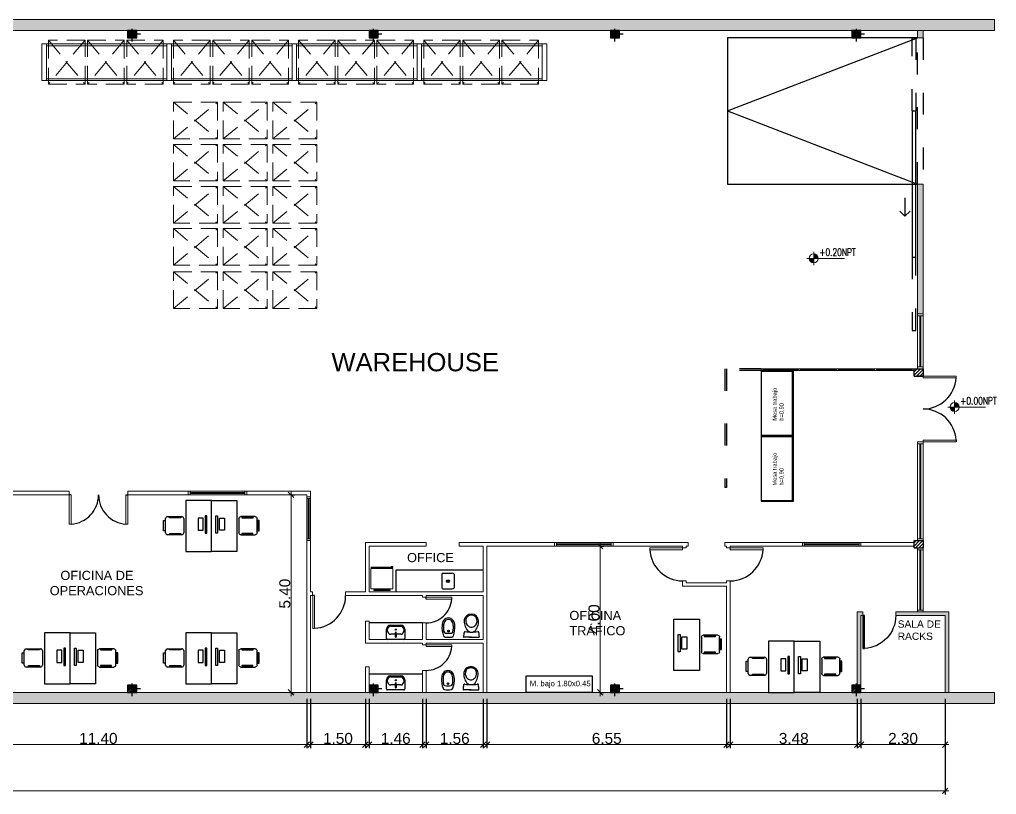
# Model space of a CAD drawing. Header units: millimetres. Extents: x 3262.2 to 3324.2, y 1509.4 to 1605.5.
# Drawn here: x 3295.57 to 3322.28, y 1509.37 to 1530.56 of the extents above; entities that cross this region are included whole.
import ezdxf

# ---------------------------------------------------------------- set-up
doc = ezdxf.new("R2010")
doc.units = ezdxf.units.MM
for name, pattern in [('ACAD_ISO02W100', [15, 12, -3]), ('ACAD_ISO03W100', [30, 12, -18]), ('DASHED', [0.75, 0.5, -0.25])]:
    doc.linetypes.add(name, pattern=pattern)
for name, color, linetype in [('000 - ASCENSOR', 253, 'Continuous'), ('000 - COLUMNAS', 7, 'Continuous'), ('000 - EQUIPAMIENTO', 252, 'Continuous'), ('000 - HATCK DURLOCK', 40, 'Continuous'), ('000 - HATCK MUROS', 252, 'ACAD_ISO03W100'), ('000 - PROYECCION', 253, 'ACAD_ISO03W100'), ('000 - PUERTAS', 252, 'ACAD_ISO03W100'), ('000 - REJAS', 3, 'ACAD_ISO03W100'), ('000 - SEÑALIZACION', 1, 'Continuous'), ('000 - TEXTO', 7, 'ACAD_ISO02W100'), ('Mobiliario', 8, 'Continuous')]:
    doc.layers.add(name, color=color, linetype=linetype)
for name, color, linetype, lineweight in [('000 - COTAS', 252, 'Continuous', 15), ('000 - DURLOCK', 30, 'Continuous', 9), ('000 - MUROS', 7, 'Continuous', 20), ('000 - NIVEL', 252, 'Continuous', 15), ('000 - RACKS', 252, 'Continuous', 0), ('000 - TEXTO MOBILIARIO', 252, 'Continuous', 0), ('A-CARPINTERIAS', 252, 'Continuous', 0)]:
    doc.layers.add(name, color=color, linetype=linetype, lineweight=lineweight)
doc.styles.add('COTAS', font='arial.ttf')
doc.styles.add('DIM', font='romans.shx', dxfattribs={"width": 0.8})
doc.styles.add('OpenGostTypeA-Regular', font='OpenGostTypeA-Regular')
doc.styles.get("Standard").update_dxf_attribs({"font": 'arial.ttf'})
doc.dimstyles.new('COTAS-100', dxfattribs={"dimtxt": 0.5, "dimasz": 0.15, "dimexe": 0.1, "dimexo": 0.0625, "dimgap": 0.025, "dimtad": 1, "dimzin": 1, "dimdsep": 46, "dimtxsty": 'Standard', "dimblk": 'OBLIQUE', "dimcen": 0.12, "dimdle": 0.1, "dimclrd": 252, "dimclre": 252, "dimclrt": 7, "dimaunit": 1, "dimadec": 5, "dimazin": 0, "dimtfac": 1, "dimtix": 1, "dimtmove": 2, "dimatfit": 3, "dimldrblk": 'OBLIQUE', "dimfxl": 1, "dimlwd": -1, "dimarcsym": 0})

# ---------------------------------------------------------------- blocks, each defined once
blk = doc.blocks.new('IRI-OCASA-Layout R 9$0$OCA_SILLA')
at = {"linetype": 'Continuous'}
for p, q in [((0.055, 0.05), (0.055, 0.448)), ((0.105, 0.498), (0.502, 0.498)), ((0.552, 0.448), (0.552, 0.05)), ((0.502, 0), (0.105, 0))]:
    blk.add_line(p, q, dxfattribs=at)
for points in [[(0, 0.109), (0, 0.389), (0.043, 0.389), (0.043, 0.109)], [(0.165, 0.466), (0.165, 0.488), (0.475, 0.488), (0.475, 0.466)], [(0.168, 0.021), (0.168, 0.039), (0.475, 0.039), (0.475, 0.021)]]:
    blk.add_lwpolyline(points, close=True, dxfattribs=at)
for centre, start, end in [((0.105, 0.448), 90, 180), ((0.502, 0.448), 0, 90), ((0.105, 0.05), 180, 270), ((0.502, 0.05), 270, 0)]:
    blk.add_arc(centre, 0.05, start, end, dxfattribs=at)
blk = doc.blocks.new('000 - MOBILIARIO - PUESTO TRABAJO')
at = {"layer": '000 - EQUIPAMIENTO'}
for p, q in [((-7.103, 63.069), (-7.103, 63.019)), ((-6.626, 63.069), (-7.103, 63.069)), ((-6.626, 63.019), (-6.626, 63.069)), ((-7.103, 63.019), (-6.626, 63.019)), ((-6.707, 62.968), (-7.04, 62.968)), ((-7.04, 62.968), (-7.04, 62.83)), ((-7.04, 62.83), (-6.707, 62.83)), ((-6.707, 62.83), (-6.707, 62.968))]:
    blk.add_line(p, q, dxfattribs=at)
blk.add_lwpolyline([(-6.121, 62.49), (-6.121, 63.19), (-7.521, 63.19), (-7.521, 62.49)], close=True, dxfattribs=at)
at = {"layer": '000 - EQUIPAMIENTO', "rotation": 89.99999999999989}
blk.add_blockref('IRI-OCASA-Layout R 9$0$OCA_SILLA', (-6.583, 61.884), dxfattribs=at)
blk = doc.blocks.new('000 - COLUMNA 20X25')
h = blk.add_hatch()
h.set_pattern_fill('ANSI31', color=256, scale=0.01)
h.paths.add_polyline_path([(11.904, 109.646), (12.154, 109.646), (12.154, 109.846), (11.904, 109.846)])
at = {"linetype": 'ACAD_ISO03W100', "ltscale": 0.008}
for p, q in [((12.029, 109.546), (12.029, 109.946)), ((12.254, 109.746), (11.804, 109.746))]:
    blk.add_line(p, q, dxfattribs=at)
blk.add_lwpolyline([(12.154, 109.846), (11.904, 109.846), (11.904, 109.646), (12.154, 109.646), (12.154, 109.846)])
blk = doc.blocks.new('000 - EQUIPAMIENTO - RACKS')
at = {"layer": '000 - RACKS'}
blk.add_line((3216.886, 1578.729), (3216.886, 1579.729), dxfattribs=at)
at = {"layer": '000 - RACKS', "linetype": 'DASHED'}
for points in [[(3214.566, 1578.629), (3213.566, 1578.629), (3213.566, 1579.829), (3214.566, 1579.829), (3214.566, 1578.629)], [(3214.566, 1578.629), (3213.566, 1579.829)], [(3213.566, 1578.629), (3214.566, 1579.829)], [(3215.636, 1578.629), (3214.636, 1578.629), (3214.636, 1579.829), (3215.636, 1579.829), (3215.636, 1578.629)], [(3215.636, 1578.629), (3214.636, 1579.829)], [(3214.636, 1578.629), (3215.636, 1579.829)], [(3215.706, 1578.629), (3216.706, 1578.629), (3216.706, 1579.829), (3215.706, 1579.829), (3215.706, 1578.629)], [(3215.706, 1578.629), (3216.706, 1579.829)], [(3216.706, 1578.629), (3215.706, 1579.829)]]:
    blk.add_lwpolyline(points, dxfattribs=at)
at = {"layer": '000 - RACKS'}
for points in [[(3213.343, 1579.729), (3213.466, 1579.729), (3213.466, 1578.729), (3213.343, 1578.729)], [(3213.466, 1579.679), (3216.763, 1579.679), (3216.763, 1579.729), (3213.466, 1579.729)], [(3216.763, 1579.729), (3216.886, 1579.729), (3216.886, 1578.729), (3216.763, 1578.729)], [(3216.763, 1579.729), (3216.886, 1579.729), (3216.886, 1578.729), (3216.763, 1578.729)], [(3216.886, 1578.729), (3216.886, 1579.729), (3216.763, 1579.729), (3216.763, 1578.729)], [(3213.466, 1578.779), (3216.763, 1578.779), (3216.763, 1578.729), (3213.466, 1578.729)]]:
    blk.add_lwpolyline(points, close=True, dxfattribs=at)
blk = doc.blocks.new('PUERTA 090')
at = {"layer": '000 - PUERTAS'}
for p, q in [((2558.714, 1733.581), (2558.714, 1733.631)), ((2558.714, 1733.631), (2559.614, 1733.631)), ((2559.614, 1733.631), (2559.614, 1733.581)), ((2559.614, 1733.581), (2558.714, 1733.581))]:
    blk.add_line(p, q, dxfattribs=at)
blk.add_arc((2559.614, 1733.581), 0.9, 90, 176.8153, dxfattribs=at)
blk = doc.blocks.new('A$C0D016993')
at = {"linetype": 'DASHED'}
for points in [[(0, 1.2), (1, 1.2), (1, 0), (0, 0), (0, 1.2)], [(0, 1.2), (1, 0)], [(1, 1.2), (0, 0)]]:
    blk.add_lwpolyline(points, dxfattribs=at)
blk = doc.blocks.new('000 - EQUIPAMIENTO - MESA TRABAJO')
at = {"layer": '000 - EQUIPAMIENTO'}
blk.add_lwpolyline([(1.279, 67.751), (-0.521, 67.751), (-0.521, 66.871), (1.279, 66.871)], close=True, dxfattribs=at)
blk.add_lwpolyline([(-0.496, 67.751), (-0.496, 66.896), (1.254, 66.896), (1.254, 67.751)], dxfattribs=at)
blk = doc.blocks.new('000 - SANITARIO - BACHA GRANDE')
at = {"layer": '000 - EQUIPAMIENTO'}
for p, q in [((1729.116, 1124.07), (1729.116, 1124.358)), ((1729.157, 1124.4), (1729.684, 1124.4)), ((1729.256, 1124.235), (1729.397, 1124.235)), ((1729.435, 1124.235), (1729.577, 1124.235)), ((1729.717, 1124.358), (1729.717, 1124.07)), ((1729.157, 1124.07), (1729.157, 1124.136)), ((1729.577, 1123.971), (1729.256, 1123.971)), ((1729.577, 1123.93), (1729.256, 1123.93)), ((1729.684, 1124.136), (1729.684, 1124.07))]:
    blk.add_line(p, q, dxfattribs=at)
for points in [[(1729.157, 1124.4), (1729.132, 1124.391), (1729.116, 1124.358)], [(1729.256, 1124.235), (1729.206, 1124.227), (1729.173, 1124.185), (1729.157, 1124.136)], [(1729.684, 1124.136), (1729.667, 1124.185), (1729.626, 1124.227), (1729.577, 1124.235)], [(1729.717, 1124.358), (1729.709, 1124.391), (1729.684, 1124.4)], [(1729.116, 1124.07), (1729.14, 1123.996), (1729.19, 1123.947), (1729.256, 1123.93)], [(1729.157, 1124.07), (1729.173, 1124.021), (1729.206, 1123.979), (1729.256, 1123.971)], [(1729.577, 1123.93), (1729.651, 1123.947), (1729.7, 1123.996), (1729.717, 1124.07)], [(1729.577, 1123.971), (1729.626, 1123.979), (1729.667, 1124.021), (1729.684, 1124.07)]]:
    blk.add_lwpolyline(points, dxfattribs=at)
blk.add_circle((1729.416, 1124.082), 0.02, dxfattribs=at)
for centre, radius, start, end in [((1729.416, 1124.271), 0.0534, 62.6, 117.4058), ((1730.712, 1124.361), 1.321, 181.8266, 188.153), ((1729.416, 1124.177), 0.0123, 194.5262, 345.4796), ((1728.121, 1124.361), 1.321, 351.8527, 358.1792)]:
    blk.add_arc(centre, radius, start, end, dxfattribs=at)
blk = doc.blocks.new('Inodoro')
at = {"layer": '000 - EQUIPAMIENTO'}
for p, q in [((0.267, 0.065), (0.267, 0.078)), ((0.267, 0.065), (0.267, 0.078)), ((0.42, -0.048), (0.42, 0.209)), ((0.42, -0.048), (0.42, 0.209)), ((0.42, 0.002), (0.42, -0.205)), ((0.42, 0.002), (0.42, -0.205)), ((0.268, -0.06), (0.268, -0.077)), ((0.268, -0.06), (0.268, -0.077))]:
    blk.add_line(p, q, dxfattribs=at)
for centre, radius, start, end in [((-0.02, 0), 0.197, 93.9636, 180.1195), ((-0.02, 0), 0.197, 93.9636, 180.1195), ((-0.019, 0), 0.167, 143.1165, 180.0594), ((-0.019, 0), 0.167, 143.1165, 180.0594), ((-0.065, 0.035), 0.11, 119.3102, 143.5148), ((-0.065, 0.035), 0.11, 119.3102, 143.5148), ((-0.026, -0.03), 0.186, 52.3975, 119.9438), ((-0.026, -0.03), 0.186, 52.3975, 119.9438), ((-0.019, -0.215), 0.413, 46.4274, 91.9775), ((-0.019, -0.215), 0.413, 46.4274, 91.9775), ((-0.042, -0.019), 0.188, 36.1082, 46.3788), ((-0.042, -0.019), 0.188, 36.1082, 46.3788), ((0, 0), 0.143, 0.0594, 39.9245), ((0, 0), 0.143, 0.0594, 39.9245), ((0, 0), 0.143, 320.1943, 0.0594), ((0, 0), 0.143, 320.1943, 0.0594), ((0.291, 0.177), 0.028, 101.7795, 188.2895), ((-1.027, -0.015), 1.304, 0.7738, 8.2895), ((-1.027, -0.015), 1.304, 0.7738, 8.2895), ((-1.027, 0.02), 1.304, 351.7105, 359.2262), ((-1.027, 0.02), 1.304, 351.7105, 359.2262), ((0.259, 0.078), 0.008, 0.0594, 46.4274), ((0.259, 0.078), 0.008, 0.0594, 46.4274), ((0.275, 0.065), 0.008, 180.0594, 215.4903), ((0.275, 0.065), 0.008, 180.0594, 215.4903), ((0.188, 0.002), 0.1, 29.1287, 35.4903), ((0.188, 0.002), 0.1, 29.1287, 35.4903), ((0.412, -0.407), 0.625, 90, 101.7795), ((0.412, 0.209), 0.008, 0, 90), ((-0.019, 0), 0.198, 180.0594, 259.4315), ((-0.019, 0), 0.198, 180.0594, 259.4315), ((-0.019, 0), 0.167, 180.0594, 217.0022), ((-0.019, 0), 0.167, 180.0594, 217.0022), ((-0.065, -0.035), 0.11, 216.604, 240.8085), ((-0.065, -0.035), 0.11, 216.604, 240.8085), ((-0.026, 0.03), 0.186, 240.175, 307.7213), ((-0.026, 0.03), 0.186, 240.175, 307.7213), ((-0.02, 0.023), 0.221, 260.6034, 266.4752), ((-0.02, 0.023), 0.221, 260.6034, 266.4752), ((-0.02, 0.215), 0.413, 268.1413, 313.6914), ((-0.02, 0.215), 0.413, 268.1413, 313.6914), ((-0.042, 0.019), 0.188, 313.74, 324.0106), ((-0.042, 0.019), 0.188, 313.74, 324.0106), ((0.291, -0.172), 0.028, 171.7105, 258.2205), ((0.291, -0.172), 0.028, 171.7105, 258.2205), ((0.26, -0.077), 0.008, 313.6914, 0.0594), ((0.26, -0.077), 0.008, 313.6914, 0.0594), ((0.276, -0.06), 0.008, 144.6284, 180.0594), ((0.276, -0.06), 0.008, 144.6284, 180.0594), ((0.188, 0.002), 0.1, 324.6284, 330.8913), ((0.188, 0.002), 0.1, 324.6284, 330.8913), ((0.412, 0.412), 0.625, 258.2205, 270), ((0.412, 0.412), 0.625, 258.2205, 270), ((0.412, -0.205), 0.008, 270, 0), ((0.412, -0.205), 0.008, 270, 0)]:
    blk.add_arc(centre, radius, start, end, dxfattribs=at)
blk = doc.blocks.new('000 - EQUIPAMIENTO - BIDE')
at = {"layer": '000 - EQUIPAMIENTO'}
blk.add_line((9.228, 64.027), (9.228, 64.027), dxfattribs=at)
for points in [[(9.361, 63.835, 0.246826), (9.491, 63.904, 0.151861), (9.536, 64.046, 0.10033), (9.496, 64.322, 0.271364), (9.454, 64.358, 0.042357), (9.361, 64.365, 0.042357), (9.269, 64.358, 0.271364), (9.226, 64.322, 0.10033), (9.187, 64.046, 0.151861), (9.231, 63.904, 0.246826)], [(9.278, 64.249, 0.318789), (9.237, 64.209, 0.069237), (9.228, 64.027, 0.151427), (9.276, 63.912, 0.20471), (9.361, 63.875, 0.20471), (9.447, 63.912, 0.151427), (9.494, 64.027, 0.069237), (9.486, 64.209, 0.318789), (9.444, 64.249, 0.037773), (9.361, 64.255, 0.037773)]]:
    blk.add_lwpolyline(points, format="xyb", close=True, dxfattribs=at)
blk.add_circle((9.361, 64.195), 0.023, dxfattribs=at)
blk = doc.blocks.new('000 - EQUIPAMIENTO - BACHA')
at = {"layer": '000 - EQUIPAMIENTO', "ltscale": 0.5}
for p, q in [((12.265, 64.832), (12.265, 64.462)), ((12.295, 64.862), (12.545, 64.862)), ((12.605, 64.832), (12.605, 64.462)), ((12.295, 64.432), (12.545, 64.432))]:
    blk.add_line(p, q, dxfattribs=at)
at = {"layer": '000 - EQUIPAMIENTO'}
for radius in [0.04, 0.02]:
    blk.add_circle((12.434, 64.642), radius, dxfattribs=at)
at = {"layer": '000 - EQUIPAMIENTO', "ltscale": 0.5}
for centre, radius, start, end in [((12.295, 64.832), 0.03, 90, 180), ((12.548, 64.794), 0.0684, 34.075, 92.7949), ((12.295, 64.462), 0.03, 180, 270), ((12.548, 64.501), 0.0684, 267.2051, 325.925)]:
    blk.add_arc(centre, radius, start, end, dxfattribs=at)
blk = doc.blocks.new('000 - EQUIPAMIENTO - HELADERA 060 x 060')
at = {"lineweight": 0}
for p, q in [((6025.443, 1321.332), (6025.443, 1321.932)), ((6025.459, 1321.332), (6025.459, 1321.932)), ((6025.481, 1321.932), (6025.481, 1321.332)), ((6026.037, 1321.932), (6025.481, 1321.932)), ((6026.037, 1321.332), (6026.037, 1321.932)), ((6026.063, 1321.856), (6026.081, 1321.856)), ((6026.063, 1321.408), (6026.063, 1321.856)), ((6026.081, 1321.408), (6026.081, 1321.856)), ((6025.428, 1321.382), (6025.443, 1321.382)), ((6025.428, 1321.332), (6025.428, 1321.382)), ((6025.428, 1321.332), (6025.443, 1321.332)), ((6025.443, 1321.332), (6025.443, 1321.382)), ((6025.443, 1321.332), (6025.459, 1321.332)), ((6026.037, 1321.332), (6025.481, 1321.332)), ((6026.063, 1321.408), (6026.081, 1321.408))]:
    blk.add_line(p, q, dxfattribs=at)
blk = doc.blocks.new('A$C741D6D8E')
at = {"layer": 'Mobiliario'}
for p, q in [((0.455, 1.805), (0, 1.805)), ((0, 1.8), (0, 0)), ((0.455, 0), (0.455, 1.805)), ((0, 0), (0.455, 0))]:
    blk.add_line(p, q, dxfattribs=at)
blk = doc.blocks.new('Niv-p')
at = {"color": 2}
for p, q in [((-0.00216, 0), (0, 0)), ((0, 0.00216), (0, 0)), ((0, 0), (0.00993, 0)), ((0, 0), (0, -0.00216))]:
    blk.add_line(p, q, dxfattribs=at)
at = {"color": 4, "const_width": 0.00144}
for points in [[(0, -0.00072, -0.414214), (-0.00072, 0, 0)], [(0, 0.00072, -0.414214), (0.00072, 0, 0)]]:
    blk.add_lwpolyline(points, format="xyb", dxfattribs=at)
at = {"color": 2}
blk.add_circle((0, 0), 0.00144, dxfattribs=at)
at = {"color": 3, "style": 'DIM', "width": 0.75}
blk.add_attdef('NIVEL', (0.00337, 0.00084), '', height=0.0018, dxfattribs=at)
blk = doc.blocks.new('_OBLIQUE')
at = {"color": 0, "linetype": 'ByBlock'}
blk.add_line((-0.5, -0.5), (0.5, 0.5), dxfattribs=at)
blk = doc.blocks.new('*D84')
at = {"layer": '000 - COTAS', "color": 252, "lineweight": -2, "transparency": 16777216}
for p, q in [((3305.123, 1511.978), (3305.123, 1510.628)), ((3306.585, 1511.978), (3306.585, 1510.628))]:
    blk.add_line(p, q, dxfattribs=at)
at = {"layer": '000 - COTAS', "color": 252, "transparency": 16777216}
blk.add_line((3305.023, 1510.728), (3306.685, 1510.728), dxfattribs=at)
at = {"layer": 'Defpoints', "color": 0, "transparency": 16777216}
for p in [(3305.123, 1512.157), (3306.585, 1512.157), (3306.585, 1510.728)]:
    blk.add_point(p, dxfattribs=at)
at = {"layer": '000 - COTAS', "color": 252, "transparency": 16777216, "xscale": 0.15, "yscale": 0.15, "zscale": 0.15, "rotation": 180}
blk.add_blockref('_OBLIQUE', (3305.123, 1510.728), dxfattribs=at)
at = {"layer": '000 - COTAS', "color": 252, "transparency": 16777216, "xscale": 0.15, "yscale": 0.15, "zscale": 0.15}
blk.add_blockref('_OBLIQUE', (3306.585, 1510.728), dxfattribs=at)
at = {"layer": '000 - COTAS', "color": 7, "transparency": 16777216, "insert": (3305.854, 1510.896), "char_height": 0.3, "attachment_point": 5}
blk.add_mtext('1.46', dxfattribs=at)
blk = doc.blocks.new('*D85')
at = {"layer": '000 - COTAS', "color": 252, "lineweight": -2, "transparency": 16777216}
for p, q in [((3308.348, 1511.978), (3308.348, 1510.628)), ((3314.898, 1511.978), (3314.898, 1510.628))]:
    blk.add_line(p, q, dxfattribs=at)
at = {"layer": '000 - COTAS', "color": 252, "transparency": 16777216}
blk.add_line((3308.248, 1510.728), (3314.998, 1510.728), dxfattribs=at)
at = {"layer": 'Defpoints', "color": 0, "transparency": 16777216}
for p in [(3308.348, 1512.157), (3314.898, 1512.157), (3314.898, 1510.728)]:
    blk.add_point(p, dxfattribs=at)
at = {"layer": '000 - COTAS', "color": 252, "transparency": 16777216, "xscale": 0.15, "yscale": 0.15, "zscale": 0.15, "rotation": 180}
blk.add_blockref('_OBLIQUE', (3308.348, 1510.728), dxfattribs=at)
at = {"layer": '000 - COTAS', "color": 252, "transparency": 16777216, "xscale": 0.15, "yscale": 0.15, "zscale": 0.15}
blk.add_blockref('_OBLIQUE', (3314.898, 1510.728), dxfattribs=at)
at = {"layer": '000 - COTAS', "color": 7, "transparency": 16777216, "insert": (3311.623, 1510.896), "char_height": 0.3, "attachment_point": 5}
blk.add_mtext('6.55', dxfattribs=at)
blk = doc.blocks.new('*D86')
at = {"layer": '000 - COTAS', "color": 252, "lineweight": -2, "transparency": 16777216}
for p, q in [((3292.023, 1511.978), (3292.023, 1510.628)), ((3303.425, 1511.978), (3303.425, 1510.628))]:
    blk.add_line(p, q, dxfattribs=at)
at = {"layer": '000 - COTAS', "color": 252, "transparency": 16777216}
blk.add_line((3291.923, 1510.728), (3303.525, 1510.728), dxfattribs=at)
at = {"layer": 'Defpoints', "color": 0, "transparency": 16777216}
for p in [(3292.023, 1512.157), (3303.425, 1512.157), (3303.425, 1510.728)]:
    blk.add_point(p, dxfattribs=at)
at = {"layer": '000 - COTAS', "color": 252, "transparency": 16777216, "xscale": 0.15, "yscale": 0.15, "zscale": 0.15, "rotation": 180}
blk.add_blockref('_OBLIQUE', (3292.023, 1510.728), dxfattribs=at)
at = {"layer": '000 - COTAS', "color": 252, "transparency": 16777216, "xscale": 0.15, "yscale": 0.15, "zscale": 0.15}
blk.add_blockref('_OBLIQUE', (3303.425, 1510.728), dxfattribs=at)
at = {"layer": '000 - COTAS', "color": 7, "transparency": 16777216, "insert": (3297.724, 1510.896), "char_height": 0.3, "attachment_point": 5}
blk.add_mtext('11.40', dxfattribs=at)
blk = doc.blocks.new('*D87')
at = {"layer": '000 - COTAS', "color": 252, "lineweight": -2, "transparency": 16777216}
for p, q in [((3303.525, 1511.978), (3303.525, 1510.628)), ((3305.023, 1511.978), (3305.023, 1510.628))]:
    blk.add_line(p, q, dxfattribs=at)
at = {"layer": '000 - COTAS', "color": 252, "transparency": 16777216}
blk.add_line((3303.425, 1510.728), (3305.123, 1510.728), dxfattribs=at)
at = {"layer": 'Defpoints', "color": 0, "transparency": 16777216}
for p in [(3303.525, 1512.157), (3305.023, 1512.157), (3305.023, 1510.728)]:
    blk.add_point(p, dxfattribs=at)
at = {"layer": '000 - COTAS', "color": 252, "transparency": 16777216, "xscale": 0.15, "yscale": 0.15, "zscale": 0.15, "rotation": 180}
blk.add_blockref('_OBLIQUE', (3303.525, 1510.728), dxfattribs=at)
at = {"layer": '000 - COTAS', "color": 252, "transparency": 16777216, "xscale": 0.15, "yscale": 0.15, "zscale": 0.15}
blk.add_blockref('_OBLIQUE', (3305.023, 1510.728), dxfattribs=at)
at = {"layer": '000 - COTAS', "color": 7, "transparency": 16777216, "insert": (3304.274, 1510.896), "char_height": 0.3, "attachment_point": 5}
blk.add_mtext('1.50', dxfattribs=at)
blk = doc.blocks.new('*D88')
at = {"layer": '000 - COTAS', "color": 252, "lineweight": -2, "transparency": 16777216}
for p, q in [((3306.685, 1511.978), (3306.685, 1510.628)), ((3308.248, 1511.978), (3308.248, 1510.628))]:
    blk.add_line(p, q, dxfattribs=at)
at = {"layer": '000 - COTAS', "color": 252, "transparency": 16777216}
blk.add_line((3306.585, 1510.728), (3308.348, 1510.728), dxfattribs=at)
at = {"layer": 'Defpoints', "color": 0, "transparency": 16777216}
for p in [(3306.685, 1512.157), (3308.248, 1512.157), (3308.248, 1510.728)]:
    blk.add_point(p, dxfattribs=at)
at = {"layer": '000 - COTAS', "color": 252, "transparency": 16777216, "xscale": 0.15, "yscale": 0.15, "zscale": 0.15, "rotation": 180}
blk.add_blockref('_OBLIQUE', (3306.685, 1510.728), dxfattribs=at)
at = {"layer": '000 - COTAS', "color": 252, "transparency": 16777216, "xscale": 0.15, "yscale": 0.15, "zscale": 0.15}
blk.add_blockref('_OBLIQUE', (3308.248, 1510.728), dxfattribs=at)
at = {"layer": '000 - COTAS', "color": 7, "transparency": 16777216, "insert": (3307.467, 1510.896), "char_height": 0.3, "attachment_point": 5}
blk.add_mtext('1.56', dxfattribs=at)
blk = doc.blocks.new('*D89')
at = {"layer": '000 - COTAS', "color": 252, "transparency": 16777216}
blk.add_line((3311.445, 1512.057), (3311.445, 1516.257), dxfattribs=at)
at = {"layer": '000 - COTAS', "color": 252, "lineweight": -2, "transparency": 16777216}
for p, q in [((3311.445, 1516.157), (3311.545, 1516.157)), ((3311.445, 1512.157), (3311.545, 1512.157))]:
    blk.add_line(p, q, dxfattribs=at)
at = {"layer": 'Defpoints', "color": 0, "transparency": 16777216}
for p in [(3311.445, 1516.157), (3311.445, 1516.157), (3311.445, 1512.157)]:
    blk.add_point(p, dxfattribs=at)
at = {"layer": '000 - COTAS', "color": 252, "transparency": 16777216, "xscale": 0.15, "yscale": 0.15, "zscale": 0.15}
for p, rotation in [((3311.445, 1516.157), 90), ((3311.445, 1512.157), 270)]:
    blk.add_blockref('_OBLIQUE', p, dxfattribs=dict(at, rotation=rotation))
at = {"layer": '000 - COTAS', "color": 7, "transparency": 16777216, "insert": (3311.277, 1514.157), "char_height": 0.3, "attachment_point": 5, "rotation": 90}
blk.add_mtext('4.00', dxfattribs=at)
blk = doc.blocks.new('*D90')
at = {"layer": '000 - COTAS', "color": 252, "lineweight": -2, "transparency": 16777216}
for p, q in [((3318.573, 1511.978), (3318.573, 1510.628)), ((3320.873, 1511.978), (3320.873, 1510.628))]:
    blk.add_line(p, q, dxfattribs=at)
at = {"layer": '000 - COTAS', "color": 252, "transparency": 16777216}
blk.add_line((3318.473, 1510.728), (3320.973, 1510.728), dxfattribs=at)
at = {"layer": 'Defpoints', "color": 0, "transparency": 16777216}
for p in [(3318.573, 1512.157), (3320.873, 1512.157), (3320.873, 1510.728)]:
    blk.add_point(p, dxfattribs=at)
at = {"layer": '000 - COTAS', "color": 252, "transparency": 16777216, "xscale": 0.15, "yscale": 0.15, "zscale": 0.15, "rotation": 180}
blk.add_blockref('_OBLIQUE', (3318.573, 1510.728), dxfattribs=at)
at = {"layer": '000 - COTAS', "color": 252, "transparency": 16777216, "xscale": 0.15, "yscale": 0.15, "zscale": 0.15}
blk.add_blockref('_OBLIQUE', (3320.873, 1510.728), dxfattribs=at)
at = {"layer": '000 - COTAS', "color": 7, "transparency": 16777216, "insert": (3319.723, 1510.896), "char_height": 0.3, "attachment_point": 5}
blk.add_mtext('2.30', dxfattribs=at)
blk = doc.blocks.new('*D91')
at = {"layer": '000 - COTAS', "color": 252, "lineweight": -2, "transparency": 16777216}
for p, q in [((3314.998, 1511.978), (3314.998, 1510.628)), ((3318.473, 1511.978), (3318.473, 1510.628))]:
    blk.add_line(p, q, dxfattribs=at)
at = {"layer": '000 - COTAS', "color": 252, "transparency": 16777216}
blk.add_line((3314.898, 1510.728), (3318.573, 1510.728), dxfattribs=at)
at = {"layer": 'Defpoints', "color": 0, "transparency": 16777216}
for p in [(3314.998, 1512.157), (3318.473, 1512.157), (3318.473, 1510.728)]:
    blk.add_point(p, dxfattribs=at)
at = {"layer": '000 - COTAS', "color": 252, "transparency": 16777216, "xscale": 0.15, "yscale": 0.15, "zscale": 0.15, "rotation": 180}
blk.add_blockref('_OBLIQUE', (3314.998, 1510.728), dxfattribs=at)
at = {"layer": '000 - COTAS', "color": 252, "transparency": 16777216, "xscale": 0.15, "yscale": 0.15, "zscale": 0.15}
blk.add_blockref('_OBLIQUE', (3318.473, 1510.728), dxfattribs=at)
at = {"layer": '000 - COTAS', "color": 7, "transparency": 16777216, "insert": (3316.735, 1510.896), "char_height": 0.3, "attachment_point": 5}
blk.add_mtext('3.48', dxfattribs=at)
blk = doc.blocks.new('*D92')
at = {"layer": '000 - COTAS', "color": 252, "transparency": 16777216}
blk.add_line((3302.991, 1512.057), (3302.991, 1517.657), dxfattribs=at)
at = {"layer": '000 - COTAS', "color": 252, "lineweight": -2, "transparency": 16777216}
for p, q in [((3302.991, 1517.557), (3303.091, 1517.557)), ((3302.991, 1512.157), (3303.091, 1512.157))]:
    blk.add_line(p, q, dxfattribs=at)
at = {"layer": 'Defpoints', "color": 0, "transparency": 16777216}
for p in [(3302.991, 1517.557), (3302.991, 1517.557), (3302.991, 1512.157)]:
    blk.add_point(p, dxfattribs=at)
at = {"layer": '000 - COTAS', "color": 252, "transparency": 16777216, "xscale": 0.15, "yscale": 0.15, "zscale": 0.15}
for p, rotation in [((3302.991, 1517.557), 90), ((3302.991, 1512.157), 270)]:
    blk.add_blockref('_OBLIQUE', p, dxfattribs=dict(at, rotation=rotation))
at = {"layer": '000 - COTAS', "color": 7, "transparency": 16777216, "insert": (3302.823, 1514.857), "char_height": 0.3, "attachment_point": 5, "rotation": 90}
blk.add_mtext('5.40', dxfattribs=at)
blk = doc.blocks.new('*D83')
at = {"layer": '000 - COTAS', "color": 252, "lineweight": -2, "transparency": 16777216}
for p, q in [((3265.223, 1510.715), (3265.223, 1509.365)), ((3320.873, 1510.715), (3320.873, 1509.365))]:
    blk.add_line(p, q, dxfattribs=at)
at = {"layer": '000 - COTAS', "color": 252, "transparency": 16777216}
blk.add_line((3265.123, 1509.465), (3320.973, 1509.465), dxfattribs=at)
at = {"layer": 'Defpoints', "color": 0, "transparency": 16777216}
for p in [(3265.223, 1511.857), (3320.873, 1511.857), (3320.873, 1509.465)]:
    blk.add_point(p, dxfattribs=at)
at = {"layer": '000 - COTAS', "color": 252, "transparency": 16777216, "xscale": 0.15, "yscale": 0.15, "zscale": 0.15, "rotation": 180}
blk.add_blockref('_OBLIQUE', (3265.223, 1509.465), dxfattribs=at)
at = {"layer": '000 - COTAS', "color": 252, "transparency": 16777216, "xscale": 0.15, "yscale": 0.15, "zscale": 0.15}
blk.add_blockref('_OBLIQUE', (3320.873, 1509.465), dxfattribs=at)
at = {"layer": '000 - COTAS', "color": 7, "transparency": 16777216, "insert": (3293.048, 1509.633), "char_height": 0.3, "attachment_point": 5}
blk.add_mtext('55.65', dxfattribs=at)

msp = doc.modelspace()

# ---------------------------------------------------------------- hatches: boundary and pattern name
at = {"layer": '000 - COLUMNAS', "transparency": 33554687}
h = msp.add_hatch(dxfattribs=at)
h.set_pattern_fill('ANSI31', color=256, scale=0.02)
h.set_pattern_definition([(45, (0, -30.80209), (-0.0449012806, 0.0449012806), [])])
h.paths.add_polyline_path([(3320.273, 1521.007), (3320.023, 1521.007), (3320.023, 1520.807), (3320.273, 1520.807)])
h.paths.add_polyline_path([(3320.273, 1516.307), (3320.023, 1516.307), (3320.023, 1516.107), (3320.273, 1516.107)])
at = {"layer": '000 - HATCK MUROS', "transparency": 33554687}
h = msp.add_hatch(color=256, dxfattribs=at)
h.dxf.hatch_style = 1
h.paths.add_polyline_path([(3265.523, 1512.157), (3265.523, 1530.257), (3277.323, 1530.257), (3277.323, 1522.657), (3278.973, 1522.657), (3278.973, 1522.957), (3277.623, 1522.957), (3277.623, 1530.557), (3265.223, 1530.557), (3265.223, 1511.857), (3322.223, 1511.857), (3322.223, 1512.157)])
h = msp.add_hatch(color=256, dxfattribs=at)
h.dxf.hatch_style = 1
h.paths.add_polyline_path([(3322.223, 1530.257), (3322.223, 1530.557), (3293.823, 1530.557), (3293.823, 1522.957), (3286.523, 1522.957), (3286.523, 1522.657), (3294.123, 1522.657), (3294.123, 1530.257)])
h.paths.add_polyline_path([(3292.173, 1522.707), (3292.048, 1522.607), (3292.048, 1522.707), (3291.923, 1522.707), (3291.823, 1522.807), (3291.923, 1522.807), (3291.923, 1522.907), (3292.048, 1523.007), (3292.048, 1522.907), (3292.173, 1522.907), (3292.273, 1522.807), (3292.173, 1522.807)], flags=17)
h = msp.add_hatch(color=256, dxfattribs=at)
h.dxf.hatch_style = 1
h.paths.add_polyline_path([(3320.123, 1526.057), (3320.123, 1522.507), (3320.273, 1522.507), (3320.273, 1526.057)])
h.paths.add_polyline_path([(3320.123, 1530.257), (3320.123, 1530.057), (3320.273, 1530.057), (3320.273, 1530.257)])
h = msp.add_hatch(color=256, dxfattribs=at)
h.dxf.hatch_style = 1
h.paths.add_polyline_path([(3320.273, 1514.357), (3320.123, 1514.357), (3319.523, 1514.357), (3319.523, 1514.257), (3320.873, 1514.257), (3320.873, 1512.157), (3320.973, 1512.157), (3320.973, 1514.357)])
h.paths.add_polyline_path([(3318.473, 1514.357), (3318.473, 1512.357), (3318.573, 1512.357), (3318.573, 1514.257), (3318.623, 1514.257), (3318.623, 1514.357)])

# ---------------------------------------------------------------- linework, layer by layer
at = {"layer": '000 - ASCENSOR'}
for p, q in [((3320.123, 1530.057), (3314.923, 1530.057)), ((3314.923, 1530.057), (3314.923, 1526.057)), ((3314.923, 1528.057), (3320.123, 1530.057)), ((3314.923, 1528.057), (3320.123, 1526.057)), ((3314.923, 1526.057), (3320.123, 1526.057))]:
    msp.add_line(p, q, dxfattribs=at)
at = {"layer": '000 - COLUMNAS'}
for p, q in [((3320.023, 1520.807), (3320.023, 1521.007)), ((3320.023, 1521.007), (3320.273, 1521.007)), ((3320.023, 1520.807), (3320.273, 1520.807)), ((3320.273, 1520.807), (3320.123, 1520.807)), ((3320.273, 1521.007), (3320.273, 1520.807)), ((3320.023, 1516.307), (3320.273, 1516.307)), ((3320.023, 1516.107), (3320.023, 1516.307)), ((3320.273, 1516.307), (3320.273, 1516.107)), ((3320.023, 1516.107), (3320.273, 1516.107))]:
    msp.add_line(p, q, dxfattribs=at)
at = {"layer": '000 - DURLOCK'}
for p, q in [((3296.929, 1517.657), (3296.929, 1517.557)), ((3298.529, 1517.557), (3298.529, 1517.657)), ((3300.182, 1517.657), (3300.182, 1517.557)), ((3303.525, 1517.657), (3301.782, 1517.657)), ((3301.782, 1517.557), (3301.782, 1517.657)), ((3301.782, 1517.557), (3303.425, 1517.557)), ((3303.425, 1517.507), (3303.525, 1517.507)), ((3303.425, 1516.307), (3303.525, 1516.307)), ((3305.023, 1514.907), (3305.023, 1516.257)), ((3305.023, 1516.257), (3306.685, 1516.257)), ((3306.685, 1516.157), (3306.685, 1516.257)), ((3307.585, 1516.257), (3308.348, 1516.257)), ((3307.585, 1516.157), (3307.585, 1516.257)), ((3308.348, 1516.257), (3310.195, 1516.257)), ((3310.195, 1516.257), (3310.195, 1516.157)), ((3311.795, 1516.157), (3311.795, 1516.257)), ((3311.795, 1516.257), (3313.848, 1516.257)), ((3313.848, 1516.157), (3313.848, 1516.257)), ((3314.848, 1516.257), (3317.023, 1516.257)), ((3314.848, 1516.157), (3314.848, 1516.257)), ((3316.973, 1516.257), (3316.973, 1516.157)), ((3318.523, 1516.257), (3320.023, 1516.257)), ((3318.573, 1516.157), (3318.573, 1516.257)), ((3305.123, 1514.907), (3305.123, 1516.157)), ((3305.123, 1516.157), (3306.685, 1516.157)), ((3307.585, 1516.157), (3308.248, 1516.157)), ((3308.248, 1514.907), (3308.248, 1516.157)), ((3308.348, 1512.157), (3308.348, 1516.157)), ((3310.195, 1516.157), (3308.348, 1516.157)), ((3311.795, 1516.157), (3313.698, 1516.157)), ((3313.698, 1516.107), (3313.698, 1516.157)), ((3313.798, 1516.107), (3313.698, 1516.107)), ((3313.798, 1516.157), (3313.848, 1516.157)), ((3313.798, 1516.157), (3313.798, 1516.107)), ((3314.848, 1516.157), (3314.898, 1516.157)), ((3314.898, 1516.157), (3314.898, 1516.107)), ((3314.898, 1516.107), (3314.998, 1516.107)), ((3314.998, 1516.157), (3317.023, 1516.157)), ((3314.998, 1516.107), (3314.998, 1516.157)), ((3318.523, 1516.157), (3320.023, 1516.157)), ((3313.698, 1515.057), (3313.698, 1515.207)), ((3313.698, 1515.207), (3313.798, 1515.207)), ((3313.798, 1515.207), (3313.798, 1515.157)), ((3314.898, 1515.157), (3313.798, 1515.157)), ((3314.998, 1515.207), (3314.898, 1515.207)), ((3314.898, 1515.207), (3314.898, 1515.157)), ((3314.998, 1515.207), (3314.998, 1512.157)), ((3303.525, 1514.907), (3303.575, 1514.907)), ((3303.575, 1514.907), (3303.575, 1514.807)), ((3304.485, 1514.907), (3305.023, 1514.907)), ((3304.485, 1514.807), (3304.485, 1514.907)), ((3305.123, 1514.907), (3308.248, 1514.907)), ((3314.898, 1515.057), (3313.698, 1515.057)), ((3314.898, 1515.057), (3314.898, 1512.157)), ((3303.575, 1514.807), (3303.525, 1514.807)), ((3304.485, 1514.807), (3305.023, 1514.807)), ((3305.023, 1514.807), (3306.585, 1514.807)), ((3306.585, 1514.757), (3306.585, 1514.807)), ((3306.585, 1514.757), (3306.685, 1514.757)), ((3306.685, 1514.807), (3308.248, 1514.807)), ((3306.685, 1514.757), (3306.685, 1514.807)), ((3308.248, 1513.607), (3308.248, 1514.807)), ((3305.023, 1513.507), (3305.023, 1514.107)), ((3305.023, 1514.107), (3305.123, 1514.107)), ((3305.123, 1513.607), (3305.123, 1514.107)), ((3306.585, 1513.607), (3306.585, 1514.057)), ((3306.585, 1514.057), (3306.685, 1514.057)), ((3306.685, 1513.607), (3306.685, 1514.057)), ((3305.123, 1513.607), (3306.585, 1513.607)), ((3306.685, 1513.607), (3308.248, 1513.607)), ((3305.023, 1513.507), (3306.585, 1513.507)), ((3306.585, 1513.457), (3306.585, 1513.507)), ((3306.585, 1513.457), (3306.685, 1513.457)), ((3306.685, 1513.507), (3308.248, 1513.507)), ((3306.685, 1513.457), (3306.685, 1513.507)), ((3308.248, 1512.157), (3308.248, 1513.507)), ((3305.023, 1512.157), (3305.023, 1512.857)), ((3305.023, 1512.857), (3305.123, 1512.857)), ((3305.123, 1512.157), (3305.123, 1512.857)), ((3306.585, 1512.157), (3306.585, 1512.757)), ((3306.585, 1512.757), (3306.685, 1512.757)), ((3306.685, 1512.157), (3306.685, 1512.757))]:
    msp.add_line(p, q, dxfattribs=at)
for points in [[(3295.276, 1517.657), (3296.929, 1517.657)], [(3298.529, 1517.657), (3300.232, 1517.657)], [(3303.525, 1517.657), (3303.525, 1517.507)], [(3295.276, 1517.557), (3296.929, 1517.557)], [(3298.529, 1517.557), (3300.232, 1517.557)], [(3303.425, 1517.557), (3303.425, 1517.507)], [(3303.425, 1516.307), (3303.425, 1512.157)], [(3303.525, 1516.307), (3303.525, 1514.907)], [(3303.525, 1514.807), (3303.525, 1512.157)]]:
    msp.add_lwpolyline(points, dxfattribs=at)
at = {"layer": '000 - EQUIPAMIENTO'}
for p, q in [((3305.862, 1514.907), (3305.862, 1515.507)), ((3305.862, 1515.507), (3308.248, 1515.507)), ((3306.586, 1514.057), (3305.123, 1514.057)), ((3306.585, 1512.657), (3305.123, 1512.657))]:
    msp.add_line(p, q, dxfattribs=at)
at = {"layer": '000 - MUROS'}
for p, q in [((3320.123, 1530.257), (3320.123, 1530.057)), ((3320.273, 1530.057), (3320.273, 1530.257)), ((3320.123, 1530.057), (3320.273, 1530.057)), ((3320.123, 1526.057), (3320.123, 1522.507)), ((3320.123, 1526.057), (3320.273, 1526.057)), ((3320.273, 1526.057), (3320.273, 1522.507)), ((3318.473, 1514.357), (3318.623, 1514.357)), ((3318.473, 1512.357), (3318.473, 1514.357)), ((3318.623, 1514.257), (3318.623, 1514.357)), ((3319.523, 1514.357), (3320.123, 1514.357)), ((3319.523, 1514.357), (3319.523, 1514.257)), ((3320.273, 1514.357), (3320.123, 1514.357)), ((3320.273, 1514.357), (3320.973, 1514.357)), ((3320.973, 1512.157), (3320.973, 1514.357)), ((3318.573, 1514.257), (3318.623, 1514.257)), ((3318.573, 1512.357), (3318.573, 1514.257)), ((3318.573, 1514.257), (3318.623, 1514.257)), ((3319.523, 1514.257), (3320.873, 1514.257)), ((3320.873, 1512.157), (3320.873, 1514.257))]:
    msp.add_line(p, q, dxfattribs=at)
for points in [[(3286.523, 1522.957), (3293.823, 1522.957), (3293.823, 1530.557), (3322.223, 1530.557), (3322.223, 1530.257)], [(3322.223, 1512.157), (3265.523, 1512.157), (3265.523, 1530.257), (3277.323, 1530.257), (3277.323, 1522.657), (3278.973, 1522.657)], [(3286.523, 1522.657), (3294.123, 1522.657), (3294.123, 1530.257), (3322.223, 1530.257)], [(3322.223, 1512.157), (3322.223, 1511.857), (3265.223, 1511.857)]]:
    msp.add_lwpolyline(points, dxfattribs=at)
at = {"layer": '000 - PROYECCION', "ltscale": 0.05}
for p, q in [((3319.973, 1528.057), (3319.973, 1530.057)), ((3320.073, 1530.057), (3320.073, 1528.057)), ((3320.123, 1526.057), (3320.123, 1530.057)), ((3320.273, 1530.057), (3320.273, 1526.057)), ((3319.973, 1524.057), (3319.973, 1522.057)), ((3320.073, 1522.057), (3320.073, 1524.057)), ((3319.973, 1522.057), (3320.073, 1522.057))]:
    msp.add_line(p, q, dxfattribs=at)
at = {"layer": '000 - PROYECCION'}
msp.add_line((3319.973, 1530.057), (3320.073, 1530.057), dxfattribs=at)
at = {"layer": '000 - PUERTAS'}
for p, q in [((3319.973, 1528.057), (3320.073, 1528.057)), ((3319.973, 1528.057), (3319.973, 1524.057)), ((3320.073, 1524.057), (3320.073, 1528.057)), ((3319.973, 1524.057), (3320.073, 1524.057)), ((3321.173, 1519.057), (3321.173, 1519.007)), ((3296.979, 1517.557), (3296.929, 1517.557)), ((3298.479, 1517.557), (3298.529, 1517.557)), ((3303.635, 1514.807), (3303.585, 1514.807)), ((3306.685, 1514.707), (3306.685, 1514.757))]:
    msp.add_line(p, q, dxfattribs=at)
for centre, radius, start, end in [((3320.273, 1520.807), 0.9, 270, 356.8153), ((3320.273, 1519.007), 0.9, 3.1847, 90), ((3296.929, 1517.557), 0.8, 273.5833, 0), ((3298.529, 1517.557), 0.8, 180, 266.4167), ((3313.698, 1516.107), 0.9, 183.1847, 270), ((3314.998, 1516.107), 0.9, 270, 356.8153), ((3303.585, 1514.807), 0.9, 273.1847, 0), ((3306.685, 1514.757), 0.7, 270, 355.904), ((3306.685, 1513.457), 0.7, 270, 355.904)]:
    msp.add_arc(centre, radius, start, end, dxfattribs=at)
at = {"layer": '000 - REJAS', "ltscale": 0.05}
for p, q in [((3314.848, 1521.007), (3314.848, 1517.757)), ((3315.848, 1521.007), (3314.848, 1521.007)), ((3315.848, 1520.957), (3314.848, 1520.957)), ((3314.898, 1521.007), (3314.898, 1517.757))]:
    msp.add_line(p, q, dxfattribs=at)
at = {"layer": '000 - REJAS'}
msp.add_line((3314.898, 1517.757), (3314.848, 1517.757), dxfattribs=at)
at = {"layer": '000 - SEÑALIZACION'}
for p, q in [((3319.773, 1525.678), (3319.773, 1525.178)), ((3319.773, 1525.178), (3319.631, 1525.319)), ((3319.773, 1525.178), (3319.914, 1525.319))]:
    msp.add_line(p, q, dxfattribs=at)
at = {"layer": 'A-CARPINTERIAS', "color": 2}
for p, q in [((3320.273, 1522.507), (3320.123, 1522.507)), ((3320.123, 1522.507), (3320.123, 1522.457)), ((3320.273, 1522.457), (3320.123, 1522.457)), ((3320.179, 1521.057), (3320.179, 1522.457)), ((3320.209, 1521.057), (3320.209, 1522.457)), ((3320.273, 1522.457), (3320.273, 1522.507)), ((3320.273, 1521.057), (3320.123, 1521.057)), ((3320.123, 1521.057), (3320.123, 1521.007)), ((3320.273, 1521.057), (3320.273, 1521.007)), ((3315.848, 1520.957), (3315.848, 1521.007)), ((3315.898, 1521.007), (3315.848, 1521.007)), ((3315.848, 1520.957), (3315.898, 1520.957)), ((3315.898, 1520.957), (3315.898, 1521.007)), ((3315.898, 1520.982), (3316.863, 1520.982)), ((3316.863, 1520.957), (3316.863, 1521.007)), ((3316.863, 1521.007), (3316.913, 1521.007)), ((3316.863, 1520.957), (3316.913, 1520.957)), ((3316.913, 1520.957), (3316.913, 1521.007)), ((3316.913, 1520.982), (3317.903, 1520.982)), ((3317.903, 1520.957), (3317.903, 1521.007)), ((3317.903, 1521.007), (3317.953, 1521.007)), ((3317.953, 1520.957), (3317.903, 1520.957)), ((3317.953, 1520.957), (3317.953, 1521.007)), ((3317.953, 1520.982), (3318.943, 1520.982)), ((3318.943, 1520.957), (3318.943, 1521.007)), ((3318.993, 1521.007), (3318.943, 1521.007)), ((3318.943, 1520.957), (3318.993, 1520.957)), ((3318.993, 1520.957), (3318.993, 1521.007)), ((3318.993, 1520.982), (3319.973, 1520.982)), ((3319.973, 1520.957), (3319.973, 1521.007)), ((3319.973, 1521.007), (3320.023, 1521.007)), ((3320.023, 1520.957), (3319.973, 1520.957)), ((3320.273, 1520.757), (3320.273, 1520.807)), ((3320.273, 1520.807), (3321.173, 1520.807)), ((3321.173, 1520.807), (3321.173, 1520.757)), ((3321.173, 1520.757), (3320.273, 1520.757)), ((3320.273, 1519.007), (3320.123, 1519.007)), ((3320.123, 1518.957), (3320.123, 1519.007)), ((3320.273, 1518.957), (3320.123, 1518.957)), ((3320.183, 1516.357), (3320.183, 1518.957)), ((3320.213, 1516.357), (3320.213, 1518.957)), ((3320.273, 1519.007), (3320.273, 1519.057)), ((3320.273, 1519.057), (3321.173, 1519.057)), ((3321.173, 1519.007), (3320.273, 1519.007)), ((3320.273, 1519.007), (3320.273, 1518.957)), ((3300.232, 1517.657), (3300.182, 1517.657)), ((3300.232, 1517.657), (3300.232, 1517.557)), ((3301.732, 1517.623), (3300.232, 1517.623)), ((3301.732, 1517.593), (3300.232, 1517.593)), ((3301.732, 1517.557), (3301.732, 1517.657)), ((3301.782, 1517.657), (3301.732, 1517.657)), ((3296.929, 1517.557), (3296.929, 1516.757)), ((3296.979, 1516.757), (3296.979, 1517.557)), ((3298.479, 1516.757), (3298.479, 1517.557)), ((3298.529, 1517.557), (3298.529, 1516.757)), ((3300.182, 1517.557), (3300.232, 1517.557)), ((3301.732, 1517.557), (3301.782, 1517.557)), ((3303.425, 1517.457), (3303.425, 1517.507)), ((3303.425, 1517.457), (3303.525, 1517.457)), ((3303.461, 1517.457), (3303.461, 1516.357)), ((3303.491, 1517.457), (3303.491, 1516.357)), ((3303.525, 1517.457), (3303.525, 1517.507)), ((3296.929, 1516.757), (3296.979, 1516.757)), ((3298.529, 1516.757), (3298.479, 1516.757)), ((3303.425, 1516.307), (3303.425, 1516.357)), ((3303.425, 1516.357), (3303.525, 1516.357)), ((3303.525, 1516.307), (3303.525, 1516.357)), ((3310.245, 1516.257), (3310.195, 1516.257)), ((3310.245, 1516.257), (3310.245, 1516.157)), ((3311.745, 1516.223), (3310.245, 1516.223)), ((3311.745, 1516.157), (3311.745, 1516.257)), ((3311.795, 1516.257), (3311.745, 1516.257)), ((3317.023, 1516.257), (3316.973, 1516.257)), ((3317.023, 1516.257), (3317.023, 1516.157)), ((3318.523, 1516.223), (3317.023, 1516.223)), ((3318.523, 1516.157), (3318.523, 1516.257)), ((3318.573, 1516.257), (3318.523, 1516.257)), ((3320.273, 1516.357), (3320.123, 1516.357)), ((3320.123, 1516.357), (3320.123, 1516.307)), ((3320.273, 1516.357), (3320.273, 1516.307)), ((3310.195, 1516.157), (3310.245, 1516.157)), ((3311.745, 1516.193), (3310.245, 1516.193)), ((3311.745, 1516.157), (3311.795, 1516.157)), ((3313.698, 1516.107), (3312.798, 1516.107)), ((3312.798, 1516.107), (3312.798, 1516.057)), ((3312.798, 1516.057), (3313.698, 1516.057)), ((3313.698, 1516.057), (3313.698, 1516.107)), ((3314.998, 1516.107), (3315.898, 1516.107)), ((3314.998, 1516.057), (3314.998, 1516.107)), ((3315.898, 1516.057), (3314.998, 1516.057)), ((3315.898, 1516.107), (3315.898, 1516.057)), ((3316.973, 1516.157), (3317.023, 1516.157)), ((3318.523, 1516.193), (3317.023, 1516.193)), ((3318.523, 1516.157), (3318.573, 1516.157)), ((3320.123, 1516.107), (3320.123, 1516.057)), ((3320.123, 1516.057), (3320.273, 1516.057)), ((3320.181, 1516.057), (3320.181, 1514.407)), ((3320.211, 1516.057), (3320.211, 1514.407)), ((3320.273, 1516.057), (3320.273, 1516.107)), ((3303.585, 1514.807), (3303.585, 1513.907)), ((3303.635, 1513.907), (3303.635, 1514.807)), ((3306.685, 1514.757), (3307.385, 1514.757)), ((3307.385, 1514.707), (3306.685, 1514.707)), ((3307.385, 1514.757), (3307.385, 1514.707)), ((3320.273, 1514.407), (3320.123, 1514.407)), ((3320.123, 1514.407), (3320.123, 1514.357)), ((3320.273, 1514.407), (3320.273, 1514.357)), ((3303.585, 1513.907), (3303.635, 1513.907)), ((3306.685, 1513.457), (3307.385, 1513.457)), ((3306.685, 1513.407), (3306.685, 1513.457)), ((3307.385, 1513.407), (3306.685, 1513.407)), ((3307.385, 1513.457), (3307.385, 1513.407))]:
    msp.add_line(p, q, dxfattribs=at)
at = {"layer": 'A-CARPINTERIAS', "color": 252}
for p, q in [((3320.123, 1521.057), (3320.123, 1522.457)), ((3320.273, 1522.457), (3320.273, 1521.057)), ((3319.973, 1521.007), (3315.898, 1521.007)), ((3319.973, 1520.957), (3315.898, 1520.957)), ((3320.123, 1516.357), (3320.123, 1518.957)), ((3320.273, 1518.957), (3320.273, 1516.357)), ((3301.782, 1517.657), (3300.232, 1517.657)), ((3300.232, 1517.557), (3301.782, 1517.557)), ((3311.745, 1516.257), (3310.245, 1516.257)), ((3318.523, 1516.257), (3317.023, 1516.257)), ((3310.245, 1516.157), (3311.745, 1516.157)), ((3317.023, 1516.157), (3318.523, 1516.157)), ((3320.123, 1514.407), (3320.123, 1516.057)), ((3320.273, 1516.057), (3320.273, 1514.407))]:
    msp.add_line(p, q, dxfattribs=at)
for points in [[(3303.425, 1517.457), (3303.425, 1516.357)], [(3303.525, 1517.457), (3303.525, 1516.357)]]:
    msp.add_lwpolyline(points, dxfattribs=at)

# ---------------------------------------------------------------- block references
at = {"linetype": 'ACAD_ISO03W100'}
for p in [(3286.619, 1420.411), (3293.219, 1420.411), (3299.819, 1420.411), (3306.419, 1420.411), (3286.619, 1402.511), (3293.219, 1402.511), (3299.819, 1402.511), (3306.419, 1402.511)]:
    msp.add_blockref('000 - COLUMNA 20X25', p, dxfattribs=at)
at = {"layer": '000 - DURLOCK', "rotation": 179.9999999999999}
for p in [(6513.065, 3108.619), (6516.485, 3108.619), (6519.905, 3108.619), (6523.325, 3108.619)]:
    msp.add_blockref('000 - EQUIPAMIENTO - RACKS', p, dxfattribs=at)
at = {"layer": '000 - EQUIPAMIENTO', "xscale": -1, "rotation": 90}
for name, p in [('000 - EQUIPAMIENTO - HELADERA 060 x 060', (4627.109, 7541.028)), ('A$C741D6D8E', (3311.228, 1512.612))]:
    msp.add_blockref(name, p, dxfattribs=at)
at = {"layer": '000 - EQUIPAMIENTO'}
msp.add_blockref('000 - EQUIPAMIENTO - BACHA', (3294.846, 1450.557), dxfattribs=at)
for name, p, rotation in [('000 - EQUIPAMIENTO - BIDE', (3316.655, 1578.028), 180), ('Inodoro', (3307.922, 1514.083), 270), ('000 - EQUIPAMIENTO - BIDE', (3316.643, 1576.59), 180), ('Inodoro', (3307.91, 1512.645), 270)]:
    msp.add_blockref(name, p, dxfattribs=dict(at, rotation=rotation))
at = {"layer": '000 - EQUIPAMIENTO', "xscale": 0.8334435145998278, "yscale": 0.8334435145998278, "zscale": 0.8334435145998278, "rotation": 180}
for p in [(4747.226, 2450.731), (4747.226, 2449.346)]:
    msp.add_blockref('000 - SANITARIO - BACHA GRANDE', p, dxfattribs=at)
at = {"layer": '000 - HATCK DURLOCK'}
for name, p, rotation in [('000 - EQUIPAMIENTO - MESA TRABAJO', (3383.599, 1519.678), 90), ('000 - EQUIPAMIENTO - MESA TRABAJO', (3383.599, 1517.903), 90), ('000 - MOBILIARIO - PUESTO TRABAJO', (3237.623, 1509.884), 269.9999999999999), ('000 - MOBILIARIO - PUESTO TRABAJO', (3233.759, 1506.267), 269.9999999999999), ('000 - MOBILIARIO - PUESTO TRABAJO', (3237.623, 1506.267), 269.9999999999999), ('000 - MOBILIARIO - PUESTO TRABAJO', (3253.554, 1506.036), 270)]:
    msp.add_blockref(name, p, dxfattribs=dict(at, rotation=rotation))
at = {"layer": '000 - HATCK DURLOCK', "xscale": -1, "rotation": 90}
for p in [(3364.003, 1509.884), (3376.646, 1506.636), (3360.139, 1506.267), (3364.003, 1506.267), (3379.935, 1506.036)]:
    msp.add_blockref('000 - MOBILIARIO - PUESTO TRABAJO', p, dxfattribs=at)
at = {"layer": '000 - NIVEL'}
ref = msp.add_blockref('Niv-p', (3317.28, 1524.023), dxfattribs=dict(at, xscale=85.22727272727263, yscale=85.22727272727263, zscale=85.22727272727263))
ref.add_attrib('NIVEL', '+0.20NPT', (3317.434, 1524.095), dxfattribs={"layer": '000 - ASCENSOR', "lineweight": 0, "height": 0.2, "style": 'DIM', "width": 0.75})
ref = msp.add_blockref('Niv-p', (3321.134, 1519.959), dxfattribs=dict(at, xscale=85.22727272727263, yscale=85.22727272727263, zscale=85.22727272727263))
ref.add_attrib('NIVEL', '+0.00NPT', (3321.287, 1520.03), dxfattribs={"layer": '000 - ASCENSOR', "lineweight": 0, "height": 0.2, "style": 'DIM', "width": 0.75})
at = {"layer": '000 - PUERTAS', "xscale": -1, "rotation": 270}
msp.add_blockref('PUERTA 090', (1585.042, -1045.357), dxfattribs=at)
at = {"layer": '000 - RACKS', "rotation": 90}
for p in [(3300.979, 1527.295), (3302.34, 1527.295), (3303.697, 1527.295), (3300.979, 1526.144), (3302.34, 1526.144), (3303.697, 1526.144), (3300.979, 1524.988), (3302.34, 1524.988), (3303.697, 1524.988), (3300.979, 1523.838), (3302.34, 1523.838), (3303.697, 1523.838), (3300.979, 1522.658), (3302.34, 1522.658), (3303.697, 1522.658)]:
    msp.add_blockref('A$C0D016993', p, dxfattribs=at)

# ---------------------------------------------------------------- texts
at = {"layer": '000 - EQUIPAMIENTO', "insert": (3309.518, 1512.474), "char_height": 0.15, "attachment_point": 1, "style": 'COTAS'}
msp.add_mtext_dynamic_manual_height_columns('M. bajo 1.80x0.45', width=1.81634, gutter_width=0.75, heights=[0], dxfattribs=at)
at = {"layer": '000 - TEXTO', "attachment_point": 1}
for s, width, insert, char_height in [('WAREHOUSE', 6.08761, (3304.097, 1521.438), 0.5), ('OFFICE', 6.08761, (3306.164, 1515.968), 0.25), ('   OFICINA DE \\POPERACIONES', 6.08761, (3296.395, 1515.481), 0.25), ('OFICINA\\PTRÁFICO', 1.51632, (3310.601, 1514.385), 0.25), ('SALA DE RACKS', 1.2652, (3319.577, 1514.125), 0.2)]:
    msp.add_mtext_dynamic_manual_height_columns(s, width=width, gutter_width=12.5, heights=[0], dxfattribs=dict(at, insert=insert, char_height=char_height))
at = {"layer": '000 - TEXTO MOBILIARIO', "char_height": 0.1125, "width": 1.41008, "attachment_point": 1, "rotation": 90, "style": 'OpenGostTypeA-Regular'}
for insert in [(3316.157, 1519.588), (3316.157, 1517.813)]:
    msp.add_mtext('Mesa trabajo\\Ph=0,90', dxfattribs=dict(at, insert=insert))

# ---------------------------------------------------------------- dimensions: what is measured, and where the dimension line sits
at = {"layer": '000 - COTAS'}
for base, p1, p2, picture, middle in [((3302.991, 1517.557), (3302.991, 1512.157), (3302.991, 1517.557), '*D92', (3302.823, 1514.857)), ((3311.445, 1516.157), (3311.445, 1512.157), (3311.445, 1516.157), '*D89', (3311.277, 1514.157))]:
    dim = msp.add_linear_dim(base=base, p1=p1, p2=p2, angle=90, dimstyle='COTAS-100', override={"dimtxt": 0.3, "dimgap": 0.015}, dxfattribs=at)
    dim.commit()
    dim.dimension.update_dxf_attribs({"geometry": picture, "text_midpoint": middle})
for base, p1, p2, picture, middle in [((3303.425, 1510.728), (3292.023, 1512.157), (3303.425, 1512.157), '*D86', (3297.724, 1510.896)), ((3305.023, 1510.728), (3303.525, 1512.157), (3305.023, 1512.157), '*D87', (3304.274, 1510.896)), ((3306.585, 1510.728), (3305.123, 1512.157), (3306.585, 1512.157), '*D84', (3305.854, 1510.896)), ((3308.248, 1510.728), (3306.685, 1512.157), (3308.248, 1512.157), '*D88', (3307.467, 1510.896)), ((3314.898, 1510.728), (3308.348, 1512.157), (3314.898, 1512.157), '*D85', (3311.623, 1510.896)), ((3318.472878261, 1510.728210869), (3314.997878261, 1512.157135681), (3318.472878261, 1512.157135681), '*D91', (3316.735378261, 1510.896485085)), ((3320.873, 1510.728), (3318.573, 1512.157), (3320.873, 1512.157), '*D90', (3319.723, 1510.896)), ((3320.873, 1509.465), (3265.223, 1511.857), (3320.873, 1511.857), '*D83', (3293.048, 1509.633))]:
    dim = msp.add_linear_dim(base=base, p1=p1, p2=p2, dimstyle='COTAS-100', override={"dimtxt": 0.3, "dimgap": 0.015}, dxfattribs=at)
    dim.commit()
    dim.dimension.update_dxf_attribs({"geometry": picture, "text_midpoint": middle})

doc.saveas('drawing.dxf')
